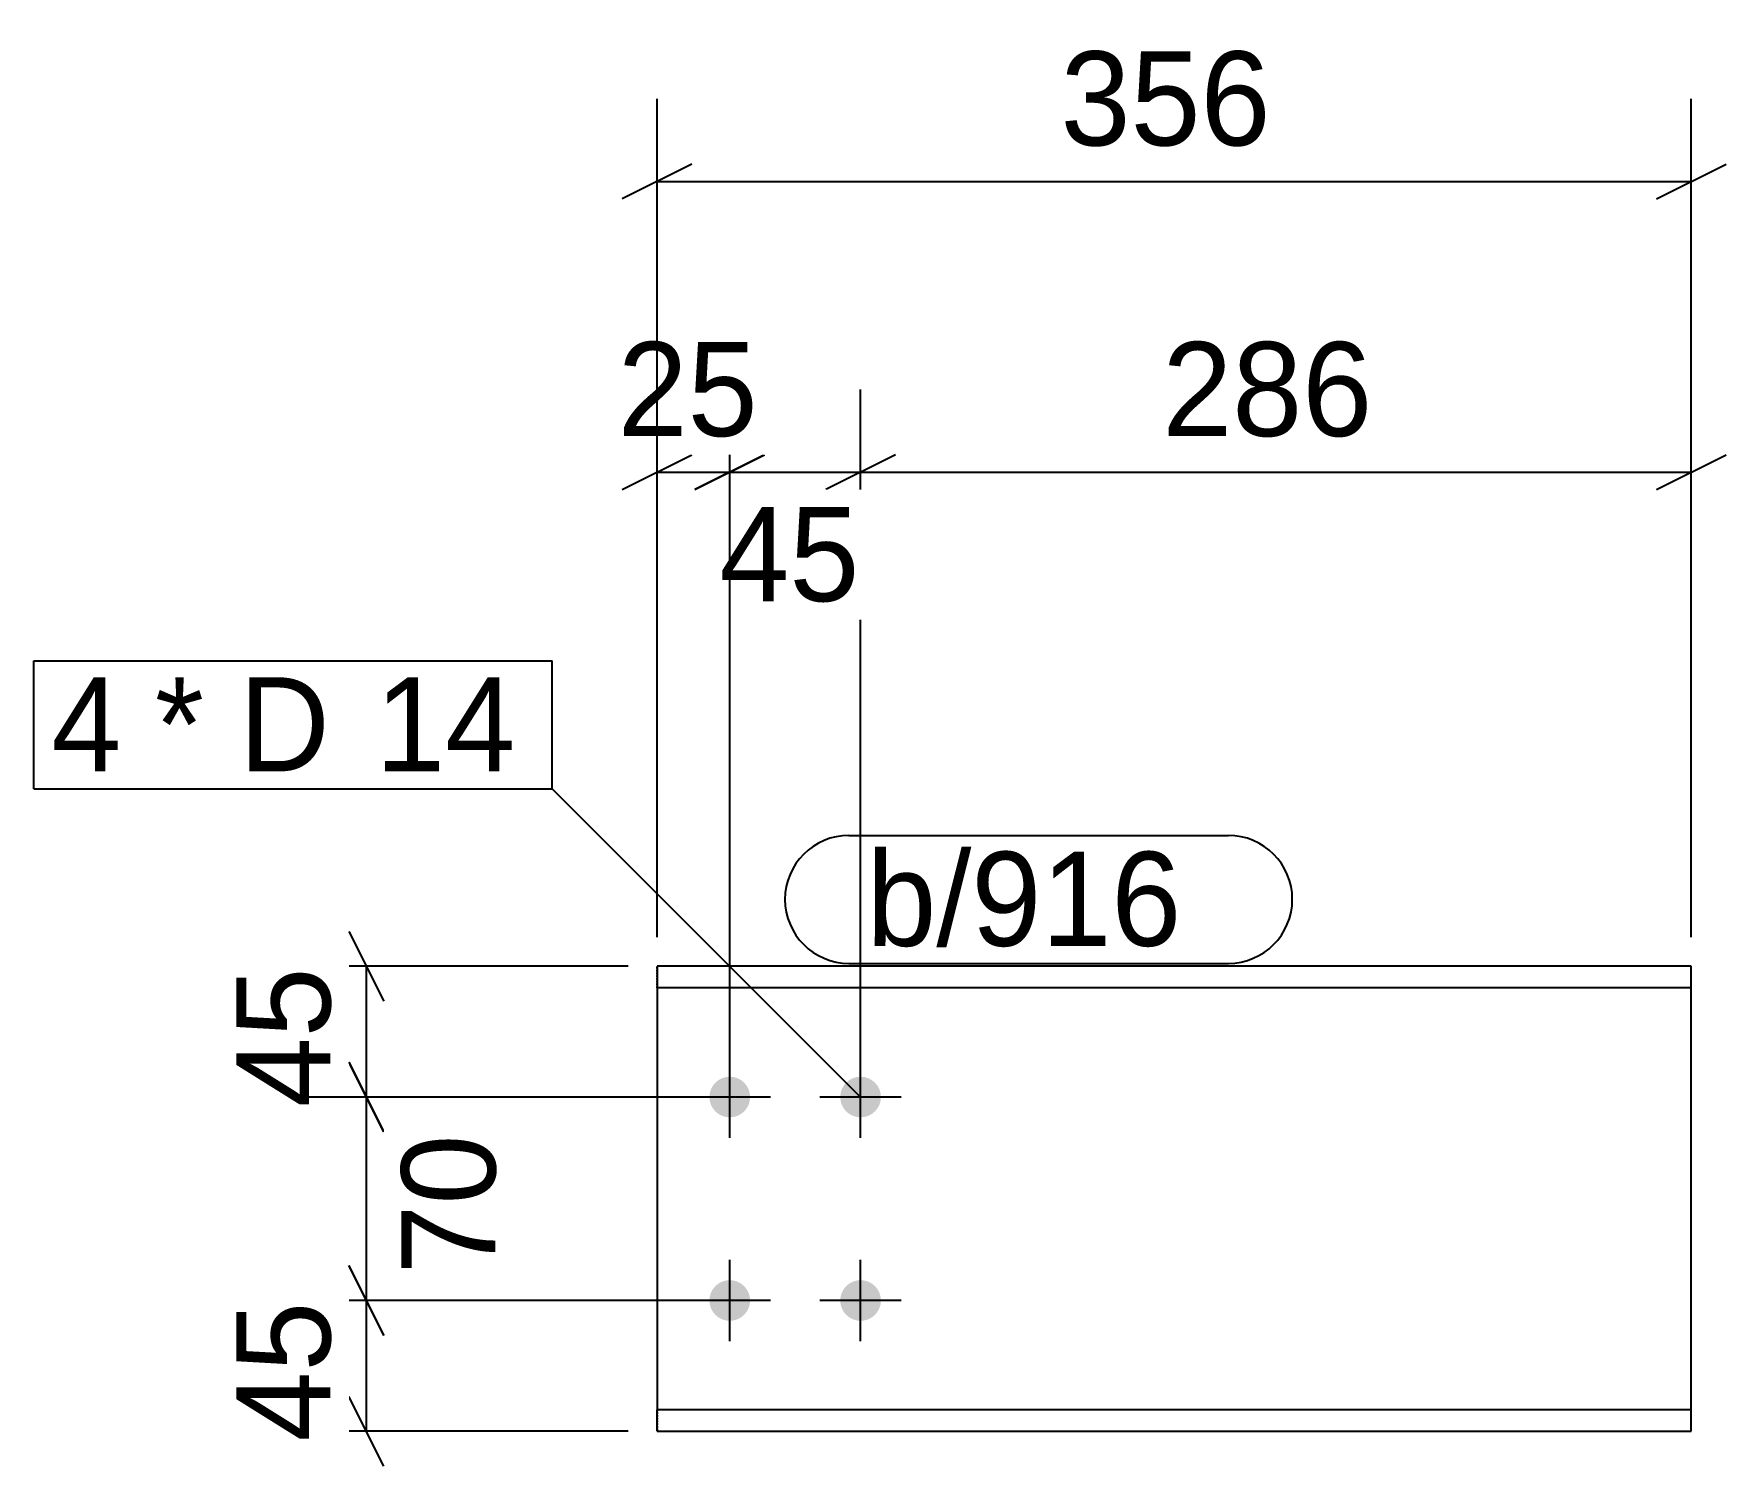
# Model space of a CAD drawing. Header units: millimetres. Extents: x 32 to 614, y 32 to 525.
import ezdxf

# ---------------------------------------------------------------- set-up
doc = ezdxf.new("R2010")
doc.units = ezdxf.units.MM
doc.linetypes.add('DXK_LINE_DOT4', pattern=[0.9408, 0.4704, -0.4704])
doc.styles.add('Comic Sans MS', font='COMIC.TTF', dxfattribs={"height": 0.2})

msp = doc.modelspace()

# ---------------------------------------------------------------- hatches: boundary and pattern name
at = {"linetype": 'Continuous'}
for points in [[(264.4, 159, -1), (278.4, 159, -1)], [(309.4, 159, -1), (323.4, 159, -1)], [(264.4, 89, -1), (278.4, 89, -1)], [(309.4, 89, -1), (323.4, 89, -1)]]:
    msp.add_hatch(color=3, dxfattribs=at).paths.add_polyline_path(points)

# ---------------------------------------------------------------- linework, layer by layer
at = {"color": 8, "linetype": 'Continuous'}
for p, q in [((602.17, 214), (602.17, 502.4)), ((258.4, 480), (234.4, 468)), ((590.17, 468), (614.17, 480)), ((246.4, 474), (602.17, 474)), ((246.4, 214), (246.4, 402.4)), ((316.4, 169), (316.4, 402.4)), ((602.17, 214), (602.17, 402.4)), ((271.4, 169), (271.4, 399.6)), ((316.4, 169), (316.4, 399.6)), ((234.4, 368), (258.4, 380)), ((259.4, 368), (283.4, 380)), ((328.4, 380), (304.4, 368)), ((328.4, 380), (304.4, 368)), ((590.17, 368), (614.17, 380)), ((246.4, 374), (271.4, 374)), ((271.4, 374), (316.4, 374)), ((316.4, 374), (602.17, 374)), ((140.4, 216), (152.4, 192)), ((236.4, 204), (118, 204)), ((146.4, 159), (146.4, 204)), ((152.4, 147), (140.4, 171)), ((261.4, 159), (118, 159)), ((146.4, 89), (146.4, 159)), ((152.4, 77), (140.4, 101)), ((261.4, 89), (120.8, 89)), ((146.4, 44), (146.4, 89)), ((152.4, 32), (140.4, 56)), ((236.4, 44), (118, 44))]:
    msp.add_line(p, q, dxfattribs=at)
at = {"color": 7, "linetype": 'Continuous'}
for p, q in [((32, 309.07), (210.33, 309.07)), ((32, 265.07), (32, 309.07)), ((210.33, 265.07), (210.33, 309.07)), ((32, 265.07), (210.33, 265.07)), ((312.4, 249), (442.93, 249)), ((246.4, 204), (246.4, 196.6)), ((602.17, 204), (246.4, 204)), ((312.4, 205), (442.93, 205)), ((602.17, 44), (602.17, 204)), ((246.4, 196.6), (246.4, 51.4)), ((602.17, 196.6), (246.4, 196.6)), ((246.4, 44), (246.4, 51.4)), ((602.17, 51.4), (246.4, 51.4)), ((246.4, 44), (602.17, 44))]:
    msp.add_line(p, q, dxfattribs=at)
at = {"color": 7, "linetype": 'DXK_LINE_DOT4'}
for p, q in [((246.4, 196.6), (246.4, 204)), ((246.4, 51.4), (246.4, 44))]:
    msp.add_line(p, q, dxfattribs=at)
at = {"color": 3, "linetype": 'Continuous'}
for p, q in [((271.4, 145), (271.4, 173)), ((316.4, 145), (316.4, 173)), ((285.4, 159), (257.4, 159)), ((330.4, 159), (302.4, 159)), ((271.4, 75), (271.4, 103)), ((316.4, 75), (316.4, 103)), ((285.4, 89), (257.4, 89)), ((330.4, 89), (302.4, 89))]:
    msp.add_line(p, q, dxfattribs=at)
at = {"color": 7, "linetype": 'Continuous'}
for centre, start, end in [((312.4, 227), 90, 270), ((442.93, 227), 270, 90)]:
    msp.add_arc(centre, 22, start, end, dxfattribs=at)

# ---------------------------------------------------------------- wipeouts: each hides what was drawn before it
at = {"color": 0}
for points in [[(469.78, 480), (469.78, 524.8), (378.79, 524.8), (378.79, 480)], [(504.78, 380), (504.78, 424.8), (413.79, 424.8), (413.79, 380)], [(64.06, 271.07), (64.06, 303.07), (38, 303.07), (38, 271.07)], [(139.85, 271.07), (139.85, 303.07), (73.66, 303.07), (73.66, 271.07)], [(194.73, 271.07), (194.73, 303.07), (149.45, 303.07), (149.45, 271.07)]]:
    msp.add_wipeout(points, dxfattribs=at)

# ---------------------------------------------------------------- next in the draw order: texts
at = {"color": 3, "style": 'Comic Sans MS'}
for s, p in [('356', (385.19, 486.4)), ('286', (420.19, 386.4))]:
    msp.add_text(s, height=32.375, dxfattribs=at).set_placement(p)

# ---------------------------------------------------------------- next in the draw order: wipeouts: each hides what was drawn before it
at = {"color": 0}
for points in [[(326.36, 323.2), (326.36, 368), (261.43, 368), (261.43, 323.2)], [(64.06, 271.07), (64.06, 303.07), (38, 303.07), (38, 271.07)], [(139.85, 271.07), (139.85, 303.07), (73.66, 303.07), (73.66, 271.07)], [(194.73, 271.07), (194.73, 303.07), (149.45, 303.07), (149.45, 271.07)], [(436.93, 211), (436.93, 243), (318.4, 243), (318.4, 211)], [(140.4, 213.96), (95.6, 213.96), (95.6, 149.04), (140.4, 149.04)]]:
    msp.add_wipeout(points, dxfattribs=at)

# ---------------------------------------------------------------- next in the draw order: linework, layer by layer
at = {"color": 8, "linetype": 'Continuous'}
for p, q in [((271.4, 169), (271.4, 402.4)), ((283.4, 380), (259.4, 368)), ((140.4, 171), (152.4, 147)), ((261.4, 159), (120.8, 159))]:
    msp.add_line(p, q, dxfattribs=at)

# ---------------------------------------------------------------- next in the draw order: texts
at = {"color": 3, "style": 'Comic Sans MS'}
for s, height, p in [('45', 32.375, (267.83, 329.6)), ('4', 32.38, (38, 271.07)), ('* D', 32.375, (73.66, 271.07)), ('14', 32.375, (149.45, 271.07))]:
    msp.add_text(s, height=height, dxfattribs=at).set_placement(p)
msp.add_text('45', height=32.375, rotation=90.00021, dxfattribs=at).set_placement((134, 155.44))

# ---------------------------------------------------------------- next in the draw order: wipeouts: each hides what was drawn before it
at = {"color": 0}
msp.add_wipeout([(436.93, 211), (436.93, 243), (318.4, 243), (318.4, 211)], dxfattribs=at)

# ---------------------------------------------------------------- next in the draw order: linework, layer by layer
at = {"color": 7, "linetype": 'Continuous'}
msp.add_line((316.4, 159), (210.33, 265.07), dxfattribs=at)

# ---------------------------------------------------------------- next in the draw order: texts
at = {"color": 3, "style": 'Comic Sans MS'}
msp.add_text('b/916', height=32.375, dxfattribs=at).set_placement((318.4, 211))

# ---------------------------------------------------------------- next in the draw order: wipeouts: each hides what was drawn before it
at = {"color": 0}
for points in [[(291.36, 380), (291.36, 424.8), (226.43, 424.8), (226.43, 380)], [(197.2, 156.46), (152.4, 156.46), (152.4, 91.54), (197.2, 91.54)]]:
    msp.add_wipeout(points, dxfattribs=at)

# ---------------------------------------------------------------- next in the draw order: linework, layer by layer
at = {"color": 8, "linetype": 'Continuous'}
for p, q in [((246.4, 214), (246.4, 502.4)), ((140.4, 101), (152.4, 77)), ((261.4, 89), (118, 89))]:
    msp.add_line(p, q, dxfattribs=at)

# ---------------------------------------------------------------- next in the draw order: texts
at = {"color": 3, "style": 'Comic Sans MS'}
msp.add_text('25', height=32.375, dxfattribs=at).set_placement((232.83, 386.4))
msp.add_text('70', height=32.375, rotation=90.00021, dxfattribs=at).set_placement((190.8, 97.94))

# ---------------------------------------------------------------- next in the draw order: wipeouts: each hides what was drawn before it
at = {"color": 0}
msp.add_wipeout([(140.4, 98.96), (95.6, 98.96), (95.6, 34.04), (140.4, 34.04)], dxfattribs=at)

# ---------------------------------------------------------------- next in the draw order: texts
at = {"color": 3, "style": 'Comic Sans MS'}
msp.add_text('45', height=32.375, rotation=90.00021, dxfattribs=at).set_placement((134, 40.44))

doc.saveas('drawing.dxf')
